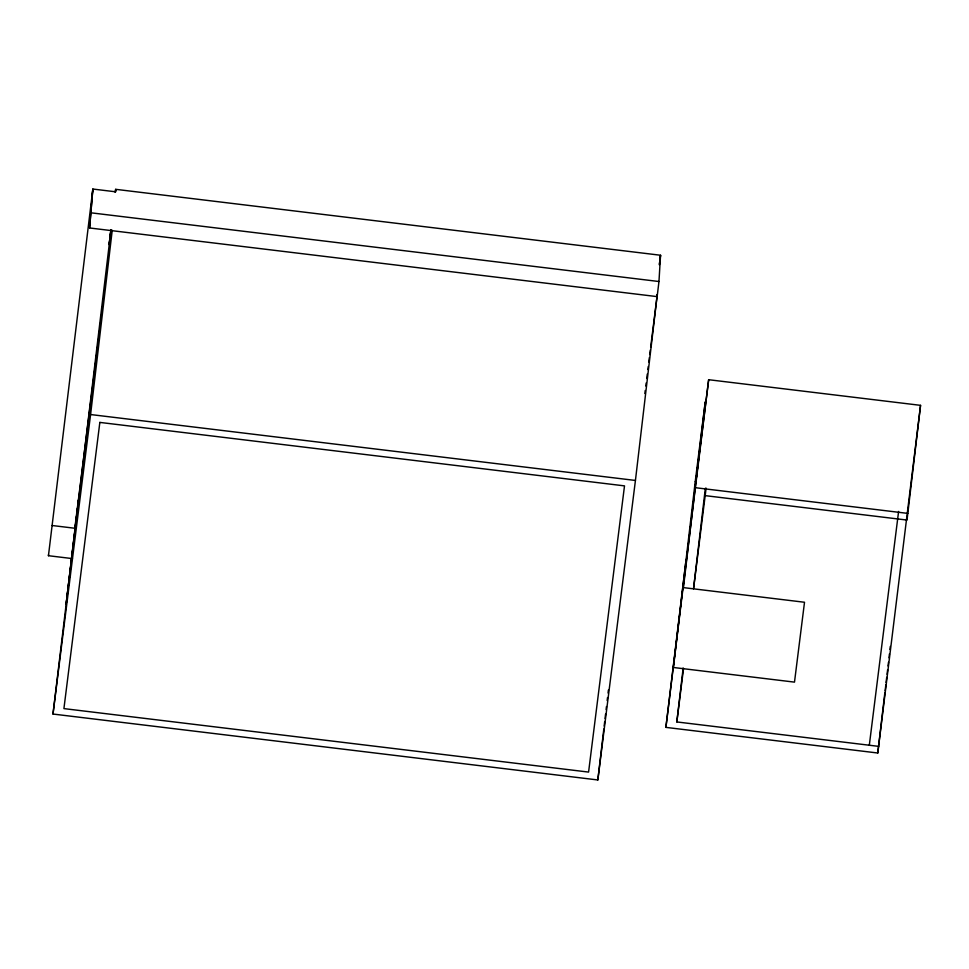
<?xml version="1.0" encoding="UTF-8"?>
<svg xmlns="http://www.w3.org/2000/svg" width="969" height="969" viewBox="0 0 969 969"><rect width="100%" height="100%" fill="white"/><g stroke="black" fill="none" stroke-linecap="round" stroke-linejoin="round"><path stroke-width="1.45" d="M72.469 558.616L48.45 555.709L48.511 554.728M89.584 227.969L92.842 189.04L115.541 191.789L115.686 189.33L660.543 255.247L658.968 281.519L657.139 296.623L89.584 227.969L92.842 189.04L48.45 555.709M657.139 296.623L657.261 294.661L650.683 347.072M657.261 294.661L635.434 480.454L597.837 779.96L52.992 714.044L110.938 230.331M110.89 229.75L109.134 244.648L110.902 230.125M52.992 714.044L90.589 414.538L112.234 230.247L74.819 528.25L52.108 525.501M597.837 779.96L603.82 729.015M604.172 726.023L604.704 721.53M605.056 718.526L605.577 714.032M606.109 709.538L606.461 706.546M607.163 700.551L607.515 697.547M608.048 693.053L608.399 690.061M696.13 479.546L708.666 379.715L920.55 405.345L877.781 753.01L665.897 727.38L686.113 559.416M665.897 727.38L708.666 379.715M878.617 746.36L676.822 721.941L683.169 667.92M705.347 488.267L693.525 588.825L706.11 488.146M898.602 511.438L869.314 745.234M877.781 753.01L884.83 692.98M885.133 690.824L885.848 684.817M886.066 682.479L886.72 677.319M887.083 674.315L887.604 669.809M888.004 665.969L888.488 662.311M889.021 657.806L889.421 653.954M889.942 649.46L890.293 646.456M115.359 192.08L115.686 189.33L115.311 192.334M659.38 264.852L660.543 255.247L659.404 264.258M644.845 393.499L645.221 390.507M645.79 386.013L646.166 383.009M646.735 378.516L647.292 374.034M647.861 369.54L648.237 366.536M648.794 362.043L649.363 357.561M649.739 354.557L650.308 350.063M676.822 721.941L683.508 668.695M920.55 405.345L907.02 520.062L705.226 495.643M91.425 212.865L658.968 281.519M90.589 414.538L635.434 480.454M695.972 487.77L907.856 513.4M75.025 528.517L66.098 604.462L78.792 498.441L75.025 528.517M695.233 481.69L673.419 667.484L794.495 682.128L804.512 602.258L683.436 587.614L705.262 401.82L695.233 481.69M99.843 422.411L63.918 708.605L588.583 772.087L624.508 485.881L99.843 422.411"/></g></svg>
